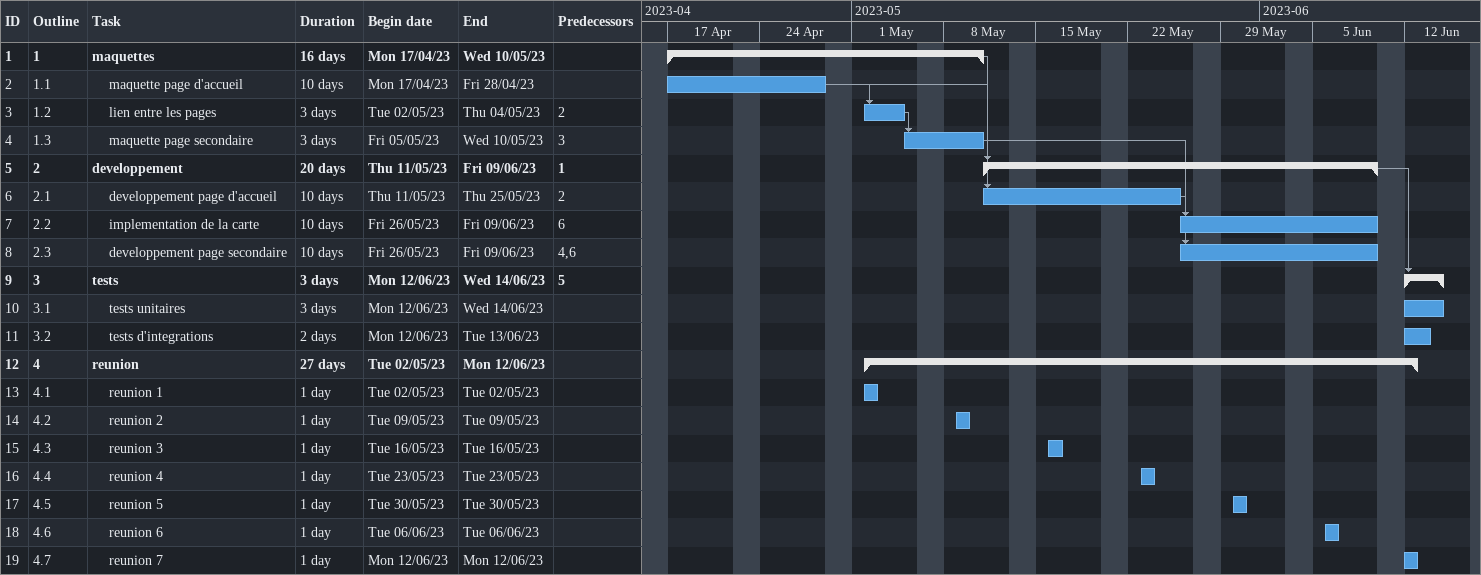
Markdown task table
| ID | WBS | Task | Duration | Start | Finish | Predecessors |
|---|---|---|---|---|---|---|
| 1 | 1 | **maquettes** | 16d | 2023-04-17 | 2023-05-10 |  |
| 2 | 1.1 | maquette page d'accueil | 10d | 2023-04-17 | 2023-04-28 |  |
| 3 | 1.2 | lien entre les pages | 3d | 2023-05-02 | 2023-05-04 | 2 |
| 4 | 1.3 | maquette page secondaire | 3d | 2023-05-05 | 2023-05-10 | 3 |
| 5 | 2 | **developpement** | 20d | 2023-05-11 | 2023-06-09 | 1 |
| 6 | 2.1 | developpement page d'accueil | 10d | 2023-05-11 | 2023-05-25 | 2 |
| 7 | 2.2 | implementation de la carte | 10d | 2023-05-26 | 2023-06-09 | 6 |
| 8 | 2.3 | developpement page secondaire | 10d | 2023-05-26 | 2023-06-09 | 4, 6 |
| 9 | 3 | **tests** | 3d | 2023-06-12 | 2023-06-14 | 5 |
| 10 | 3.1 | tests unitaires | 3d | 2023-06-12 | 2023-06-14 |  |
| 11 | 3.2 | tests d'integrations | 2d | 2023-06-12 | 2023-06-13 |  |
| 12 | 4 | **reunion** | 27d | 2023-05-02 | 2023-06-12 |  |
| 13 | 4.1 | reunion 1 | 1d | 2023-05-02 | 2023-05-02 |  |
| 14 | 4.2 | reunion 2 | 1d | 2023-05-09 | 2023-05-09 |  |
| 15 | 4.3 | reunion 3 | 1d | 2023-05-16 | 2023-05-16 |  |
| 16 | 4.4 | reunion 4 | 1d | 2023-05-23 | 2023-05-23 |  |
| 17 | 4.5 | reunion 5 | 1d | 2023-05-30 | 2023-05-30 |  |
| 18 | 4.6 | reunion 6 | 1d | 2023-06-06 | 2023-06-06 |  |
| 19 | 4.7 | reunion 7 | 1d | 2023-06-12 | 2023-06-12 |  |
